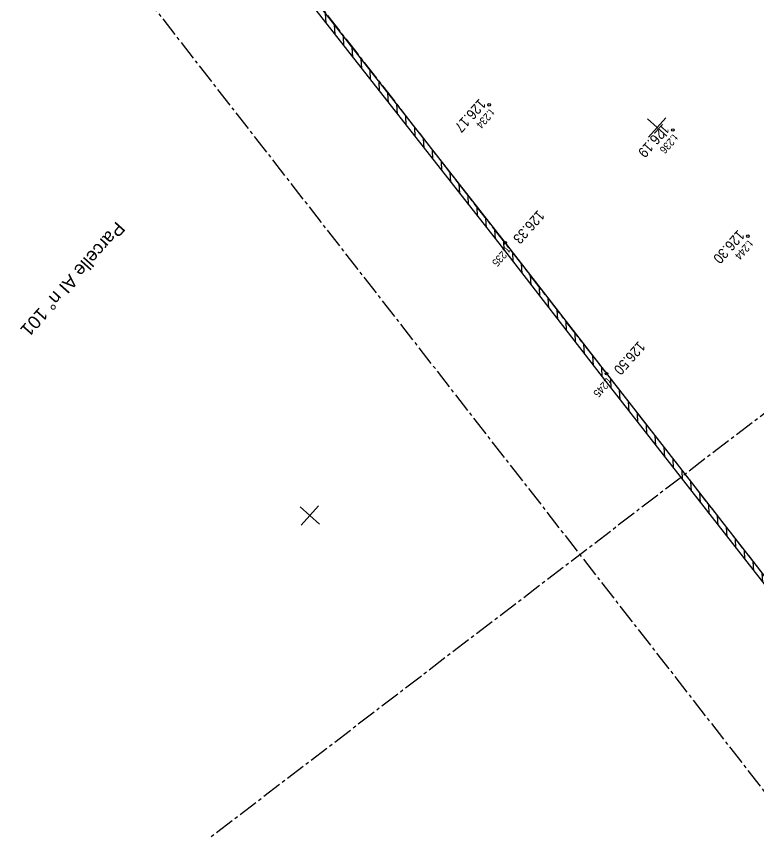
# Model space of a CAD drawing. Header units: metres. Extents: x -2858 to 512, y -1995 to 1252.
# Drawn here: x -2110.73 to -2082.22, y -1530.44 to -1499.09 of the extents above; entities that cross this region are included whole.
import ezdxf
from ezdxf.enums import TextEntityAlignment as Align

# ---------------------------------------------------------------- set-up
doc = ezdxf.new("R2010")
doc.units = ezdxf.units.M
doc.header["$PDMODE"] = 33
doc.header["$PDSIZE"] = 0.1
doc.linetypes.add('AXES2', pattern=[28.575, 19.05, -3.175, 3.175, -3.175])
for name, color, linetype in [('Calque commun', 7, 'Continuous'), ('Carroyage(2)_Croix', 7, 'Continuous'), ('Limites', 1, 'AXES2'), ('Murs', 7, 'Continuous'), ('Murs Hachures', 7, 'Continuous'), ('Points Topo', 7, 'Continuous'), ('Points Topo Altitude', 7, 'Continuous'), ('Points Topo Matricule', 252, 'Continuous'), ('Textes', 7, 'Continuous')]:
    doc.layers.add(name, color=color, linetype=linetype)
doc.styles.add('Pts Topo SPE', font='', dxfattribs={"width": 0.9})
doc.styles.get("Standard").update_dxf_attribs({"font": 'arial.ttf'})
doc.styles.get('Pts Topo SPE').set_extended_font_data('Titillium Web Light')

# ---------------------------------------------------------------- blocks, each defined once
blk = doc.blocks.new('PointTopo_SPE')
at = {"layer": 'Calque commun', "color": 1, "linetype": 'ByBlock', "lineweight": -2}
blk.add_point((0, 0), dxfattribs=at)

msp = doc.modelspace()

# ---------------------------------------------------------------- hatches: boundary and pattern name
at = {"layer": 'Murs Hachures'}
h = msp.add_hatch(dxfattribs=at)
h.set_pattern_fill('ANSI31', color=256, scale=0.1, angle=-131.8382)
h.set_pattern_definition([(273.16176, (-2135.47334, -1451.94252), (0.3170167, 0.01751175), [])])
h.paths.add_polyline_path([(-2120.661, -1471.267), (-2112.186, -1482.19), (-2104.328, -1492.265), (-2099.924, -1497.946), (-2092.112, -1507.916), (-2088.222, -1512.936), (-2081.663, -1521.337), (-2077.296, -1526.932), (-2071.435, -1534.454), (-2063.477, -1544.683), (-2061.298, -1547.451), (-2061.141, -1547.327), (-2063.319, -1544.559), (-2071.277, -1534.332), (-2077.138, -1526.809), (-2081.505, -1521.214), (-2088.064, -1512.813), (-2091.955, -1507.793), (-2099.766, -1497.823), (-2104.17, -1492.143), (-2112.028, -1482.067), (-2120.503, -1471.144), (-2130.803, -1457.942), (-2135.447, -1451.966), (-2135.605, -1452.089), (-2130.96, -1458.065)])

# ---------------------------------------------------------------- linework, layer by layer
at = {"layer": 'Carroyage(2)_Croix'}
for p, q in [((-2085.783, -1502.992), (-2086.45, -1503.737)), ((-2086.489, -1503.031), (-2085.744, -1503.698)), ((-2099.83, -1517.932), (-2099.085, -1518.599)), ((-2099.124, -1517.893), (-2099.791, -1518.638))]:
    msp.add_line(p, q, dxfattribs=at)
at = {"layer": 'Limites', "ltscale": 0.04, "flags": 128}
for points in [[(-2138.801, -1447.658), (-2088.064, -1512.813), (-2046.489, -1566.109)], [(-2050.544, -1569.233), (-2142.563, -1451.085)], [(-2035.262, -1478.584), (-2108.876, -1534.913)]]:
    msp.add_lwpolyline(points, dxfattribs=at)
at = {"layer": 'Murs', "flags": 128}
for points in [[(-2135.605, -1452.089), (-2130.96, -1458.065), (-2120.661, -1471.267), (-2112.186, -1482.19), (-2104.328, -1492.265), (-2099.924, -1497.946), (-2092.112, -1507.916), (-2088.222, -1512.936), (-2081.663, -1521.337), (-2077.296, -1526.932), (-2071.435, -1534.454), (-2063.477, -1544.683), (-2061.298, -1547.451)], [(-2135.447, -1451.966), (-2130.803, -1457.942), (-2120.503, -1471.144), (-2112.028, -1482.067), (-2104.17, -1492.143), (-2099.766, -1497.823), (-2091.955, -1507.793), (-2088.064, -1512.813), (-2081.505, -1521.214), (-2077.138, -1526.809), (-2071.277, -1534.332), (-2063.319, -1544.559), (-2061.141, -1547.327)]]:
    msp.add_lwpolyline(points, dxfattribs=at)

# ---------------------------------------------------------------- block references
at = {"layer": 'Points Topo'}
ref = msp.add_blockref('PointTopo_SPE', (-2092.565, -1502.494, 126.174), dxfattribs=dict(at, rotation=228.1617603435354))
ref.add_attrib('MAT', 't.234', (-2092.557, -1502.635, 126.174), dxfattribs={"layer": 'Points Topo Matricule', "height": 0.3, "rotation": 228.1618, "style": 'Pts Topo SPE', "width": 0.9})
ref.add_attrib('ALT', '126.17', dxfattribs={"layer": 'Points Topo Altitude', "height": 0.4, "rotation": 228.1618, "style": 'Pts Topo SPE', "width": 0.9}).set_placement((-2092.649, -1502.498, 126.174), align=Align.TOP_LEFT)
ref = msp.add_blockref('PointTopo_SPE', (-2085.516, -1503.459, 126.186), dxfattribs=dict(at, rotation=228.1617603435354))
ref.add_attrib('MAT', 't.236', (-2085.508, -1503.6, 126.186), dxfattribs={"layer": 'Points Topo Matricule', "height": 0.3, "rotation": 228.1618, "style": 'Pts Topo SPE', "width": 0.9})
ref.add_attrib('ALT', '126.19', dxfattribs={"layer": 'Points Topo Altitude', "height": 0.4, "rotation": 228.1618, "style": 'Pts Topo SPE', "width": 0.9}).set_placement((-2085.601, -1503.463, 126.186), align=Align.TOP_LEFT)
ref = msp.add_blockref('PointTopo_SPE', (-2091.955, -1507.793, 126.331), dxfattribs=dict(at, rotation=228.1617603435354))
ref.add_attrib('MAT', 't.235', (-2091.947, -1507.934, 126.331), dxfattribs={"layer": 'Points Topo Matricule', "height": 0.3, "rotation": 228.1618, "style": 'Pts Topo SPE', "width": 0.9})
ref.add_attrib('ALT', '126.33', dxfattribs={"layer": 'Points Topo Altitude', "height": 0.4, "rotation": 228.1618, "style": 'Pts Topo SPE', "width": 0.9}).set_placement((-2090.398, -1506.777, 126.331), align=Align.TOP_LEFT)
ref = msp.add_blockref('PointTopo_SPE', (-2082.63, -1507.533, 126.302), dxfattribs=dict(at, rotation=228.1617603435354))
ref.add_attrib('MAT', 't.244', (-2082.622, -1507.674, 126.302), dxfattribs={"layer": 'Points Topo Matricule', "height": 0.3, "rotation": 228.1618, "style": 'Pts Topo SPE', "width": 0.9})
ref.add_attrib('ALT', '126.30', dxfattribs={"layer": 'Points Topo Altitude', "height": 0.4, "rotation": 228.1618, "style": 'Pts Topo SPE', "width": 0.9}).set_placement((-2082.714, -1507.537, 126.302), align=Align.TOP_LEFT)
ref = msp.add_blockref('PointTopo_SPE', (-2088.064, -1512.813, 126.505), dxfattribs=dict(at, rotation=228.1617603435354))
ref.add_attrib('MAT', 't.245', (-2088.057, -1512.954, 126.505), dxfattribs={"layer": 'Points Topo Matricule', "height": 0.3, "rotation": 228.1618, "style": 'Pts Topo SPE', "width": 0.9})
ref.add_attrib('ALT', '126.50', dxfattribs={"layer": 'Points Topo Altitude', "height": 0.4, "rotation": 228.1618, "style": 'Pts Topo SPE', "width": 0.9}).set_placement((-2086.532, -1511.807, 126.505), align=Align.TOP_LEFT)

# ---------------------------------------------------------------- texts
at = {"layer": 'Textes', "insert": (-2106.323, -1507.067), "char_height": 0.5, "attachment_point": 1, "rotation": 228.1618}
msp.add_mtext_dynamic_manual_height_columns('\\pi0.27586;Parcelle AI n° 101', width=5.61128, gutter_width=2, heights=[0], dxfattribs=at)

doc.saveas('drawing.dxf')
